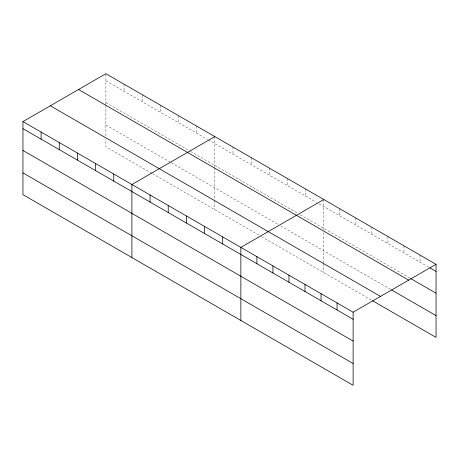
<?xml version="1.0" encoding="UTF-8"?>
<svg xmlns="http://www.w3.org/2000/svg" width="459" height="459" viewBox="0 0 459 459"><rect width="100%" height="100%" fill="white"/><g stroke="black" fill="none" stroke-linecap="round" stroke-linejoin="round"><path stroke-width="0.34" stroke-dasharray="2.29 1.72" d="M105.886 104.669L105.886 73.71M105.886 80.778L207.577 139.49M208.179 139.84L316.532 202.396M318.953 203.79L429.263 267.482M105.886 102.564L190.02 151.137M190.628 151.487L297.765 213.343M300.186 214.743L410.145 278.229M105.886 125.009L170.65 162.4M171.259 162.75L278.395 224.606M280.816 226L390.408 289.273M151.889 173.347L105.886 146.788L105.886 139.06M152.491 173.697L260.844 236.253M261.446 236.603L371.905 300.375M420.014 255.072L420.014 262.141M403.977 245.812L403.977 252.88M387.941 236.551L387.941 243.626M371.905 227.297L371.905 234.365M355.868 218.036L355.868 225.105M339.832 208.776L339.832 215.845M323.796 199.522L323.796 229.775M323.796 232.581L323.796 262.76M323.796 263.466L323.796 272.6M305.637 189.033L305.637 196.102M287.477 178.551L287.477 185.62M269.318 168.069L269.318 175.137M251.159 157.58L251.159 164.649M233 147.098L233 154.167M214.841 136.616L214.841 166.869M214.841 167.569L214.841 199.854M214.841 200.56L214.841 209.694M196.681 126.127L196.681 133.202M178.522 115.645L178.522 122.714M160.363 105.163L160.363 112.231M142.204 94.68L142.204 101.749M124.045 84.192L124.045 91.261M105.886 105.369L105.886 136.248"/><path stroke-width="0.69" d="M353.114 341.066L353.114 312.212L22.95 121.589L22.95 194.668L353.114 385.29L353.114 341.066L22.95 150.443M372.519 300.731L436.05 337.411L436.05 264.332L105.886 73.71L22.95 121.589M214.841 136.616L131.905 184.495L131.905 257.574M323.796 199.522L240.86 247.401L240.86 320.48M353.114 312.212L436.05 264.332M429.882 267.838L436.05 271.401M410.759 278.584L436.05 293.181M78.518 89.511L408.682 280.128M391.642 289.985L436.05 315.626M50.318 105.788L380.482 296.411M22.95 128.658L353.114 319.28M22.95 172.888L353.114 363.505M337.078 302.951L337.078 310.02M321.042 293.691L321.042 300.765M305.005 284.437L305.005 291.505M288.969 275.176L288.969 282.245M272.933 265.916L272.933 272.985M256.897 256.661L256.897 263.73M222.701 236.919L222.701 243.987M204.542 226.43L204.542 233.499M186.383 215.948L186.383 223.017M168.224 205.466L168.224 212.534M150.064 194.977L150.064 202.046M113.746 174.013L113.746 181.081M95.587 163.524L95.587 170.599M77.428 153.042L77.428 160.111M59.268 142.56L59.268 149.628M41.109 132.077L41.109 139.146"/></g></svg>
